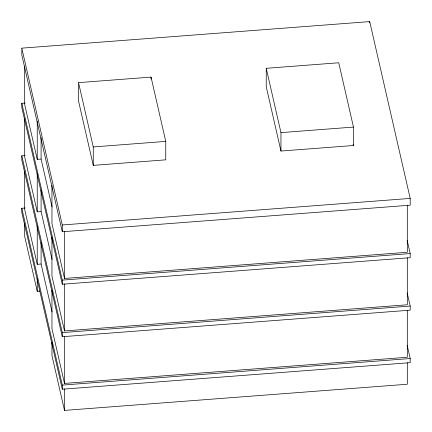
<?xml version="1.0" encoding="UTF-8"?>
<svg xmlns="http://www.w3.org/2000/svg" width="432" height="432" viewBox="0 0 432 432"><rect width="100%" height="100%" fill="white"/><g stroke="black" fill="none" stroke-linecap="round" stroke-linejoin="round"><path stroke-width="0.65" d="M21.8 48.152L369.716 21.6L410.2 198.418L410.2 205.2L62.284 231.752L21.8 54.934L21.8 48.152L62.284 224.975L62.284 231.752M78.538 82.631L151.043 77.101L165.764 141.404L165.764 159.835L93.263 165.37L78.538 101.061L78.538 82.631L93.263 146.939L93.263 165.37M266.236 68.305L338.737 62.775L353.462 127.084L353.462 145.508L280.957 151.043L266.236 86.735L266.236 68.305L280.957 132.613L280.957 151.043M407.192 240.413L410.2 253.562L410.2 257.688L62.284 284.24L21.8 107.422L21.8 103.297L25.164 103.037M93.263 146.939L165.764 141.404M280.957 132.613L353.462 127.084M407.192 292.901L410.2 306.05L410.2 310.176L62.284 336.728L21.8 159.91L21.8 155.779L25.164 155.525M24.694 66.29L24.694 104.576L37.238 159.354L41.094 159.062L52.061 206.966M407.192 345.389L410.2 358.538L410.2 362.664L62.284 389.216L21.8 212.398L21.8 208.267L25.164 208.013M24.694 118.778L24.694 157.064L37.238 211.842L41.094 211.55L52.061 259.454M62.284 224.975L410.2 198.418M24.694 171.266L24.694 209.552L37.238 264.33L41.094 264.038L52.061 311.936M51.959 185.377L51.959 223.663L64.503 278.446L407.306 252.283L407.306 205.265M21.8 103.297L62.284 280.114L410.2 253.562M24.694 223.76L24.694 236.531L37.238 291.314L39.809 291.114M51.959 237.195L51.959 276.151L64.503 330.934L407.306 304.771L407.306 257.753M21.8 155.779L62.284 332.602L410.2 306.05M51.959 290.353L51.959 328.639L64.503 383.416L407.306 357.259L407.306 310.241M21.8 208.267L62.284 385.09L410.2 358.538M51.959 342.176L51.959 355.617L64.503 410.4L407.306 384.237L407.306 362.729M353.16 144.196L353.462 145.508M369.716 21.6L369.716 22.831M151.043 77.101L151.043 79.072M64.503 231.428L64.503 278.446M64.503 283.916L64.503 330.934M64.503 336.404L64.503 383.416M64.503 388.892L64.503 410.4M62.284 280.114L62.284 284.24M62.284 332.602L62.284 336.728M62.284 385.09L62.284 389.216M41.094 137.57L41.094 159.062M41.094 190.058L41.094 211.55M41.094 242.546L41.094 264.038M37.238 121.073L37.238 159.354M37.238 173.556L37.238 211.842M37.238 226.044L37.238 264.33M37.238 278.543L37.238 291.314"/></g></svg>
